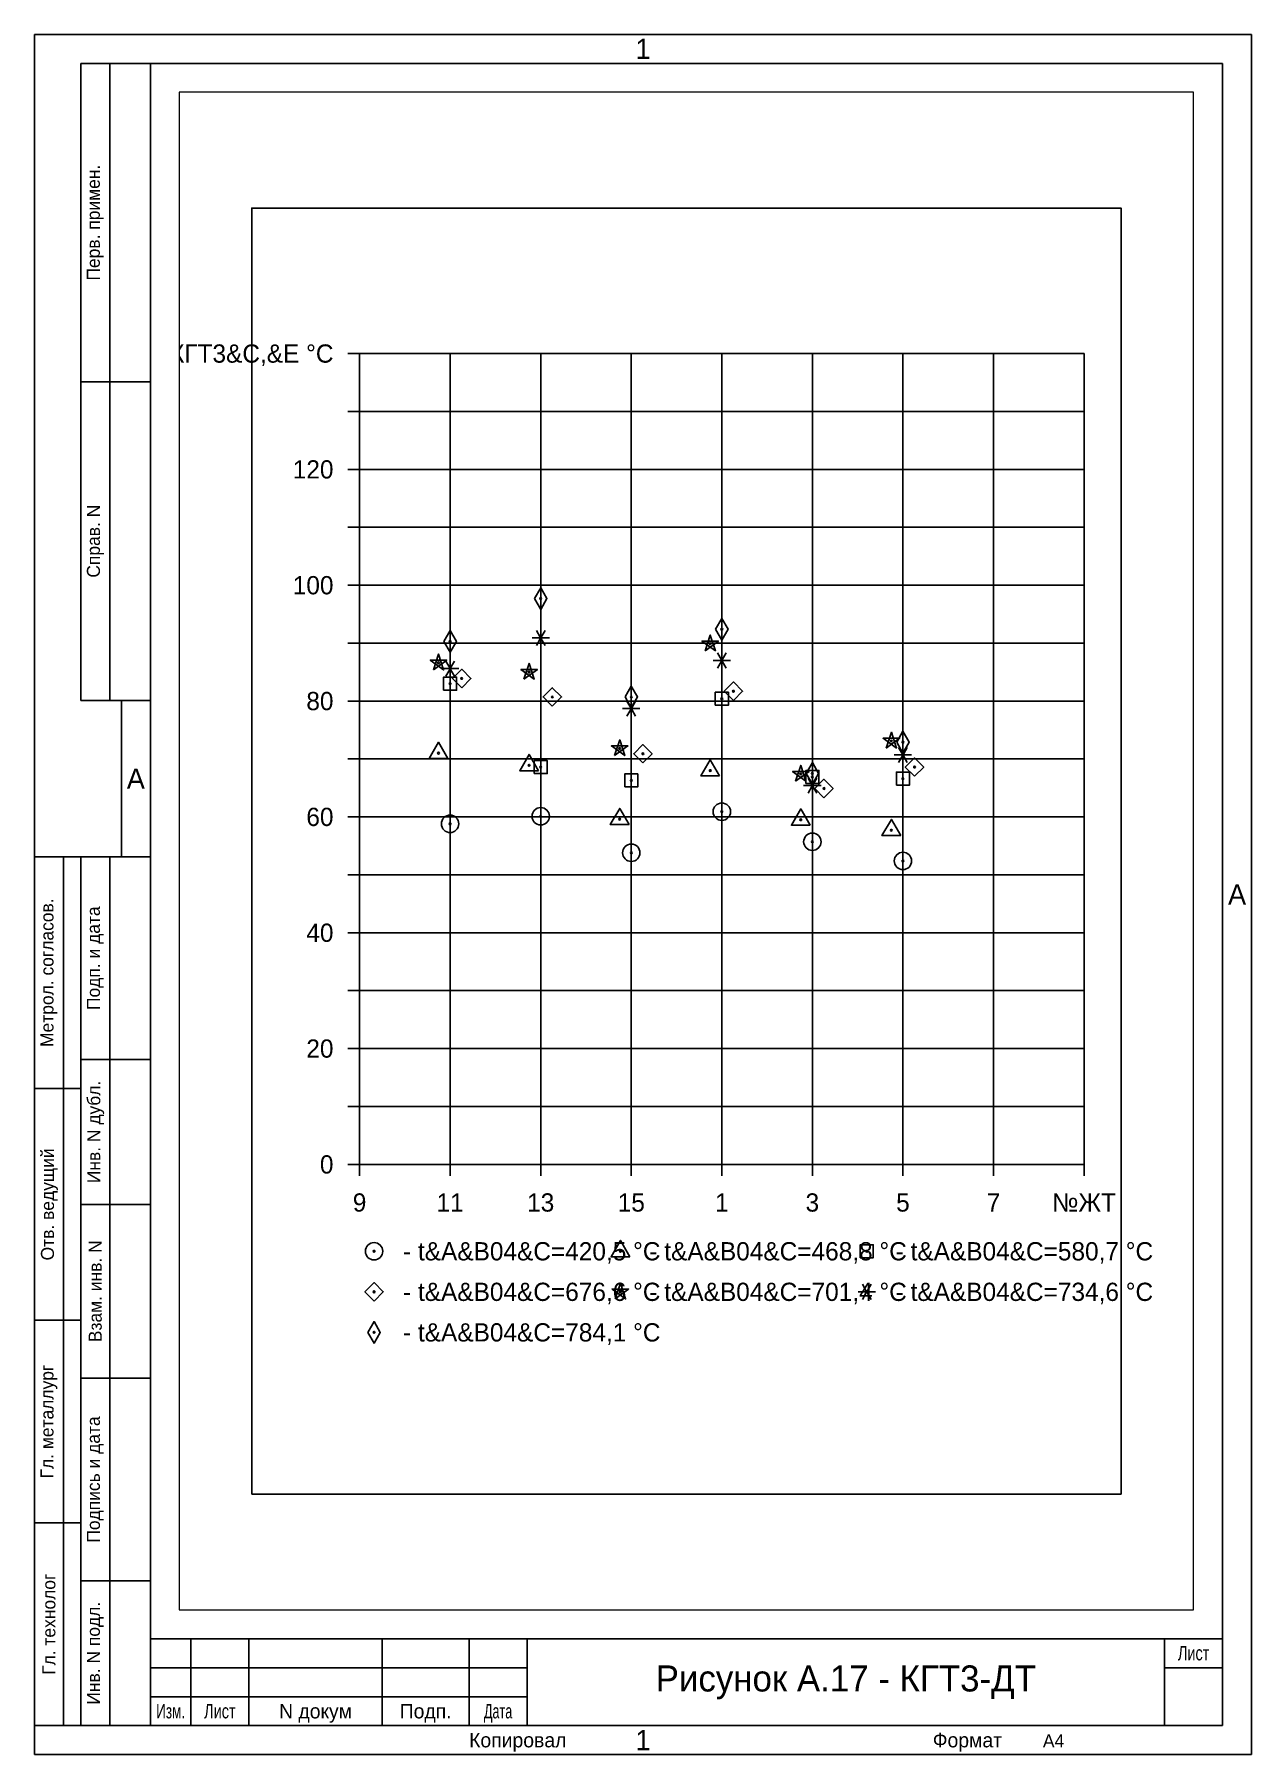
# Paper-space layout 'Рисунок А.17 - КГТ3-ДТ' of a CAD drawing. Header units: millimetres. Extents: x 0 to 210, y 0 to 297.
# The model-space entities are those that its viewports show. They can reach past a viewport. Long polylines and large blocks are cut down to what shows.
import ezdxf
from ezdxf.enums import TextEntityAlignment as Align

# ---------------------------------------------------------------- set-up
doc = ezdxf.new("R2010")
doc.units = ezdxf.units.MM
doc.layers.get('0').update_dxf_attribs({"color": 40})
for name, color, linetype in [('d', 7, 'Continuous'), ('dt-tКГТ3-t04-420.5', 30, 'Continuous'), ('dt-tКГТ3-t04-468.8', 60, 'Continuous'), ('dt-tКГТ3-t04-580.7', 130, 'Continuous'), ('dt-tКГТ3-t04-676.6', 160, 'Continuous'), ('dt-tКГТ3-t04-701.4', 210, 'Continuous'), ('dt-tКГТ3-t04-734.6', 40, 'Continuous'), ('dt-tКГТ3-t04-784.1', 70, 'Continuous'), ('net', 70, 'Continuous')]:
    doc.layers.add(name, color=color, linetype=linetype)
doc.layers.add('v', color=5, linetype='Continuous', plot=False)
doc.styles.add('t', font='es_win.shx', dxfattribs={"bigfont": 'my_b_f.shx'})

# ---------------------------------------------------------------- blocks, each defined once
blk = doc.blocks.new('*U8', base_point=(167.77, -61.72))
at = {"color": 7, "linetype": 'ByBlock'}
for p, q in [((167.77, -61.72), (167.77, 235.28)), ((377.77, 235.28), (167.77, 235.28)), ((377.77, 235.28), (377.77, -61.72)), ((180.77, 230.28), (180.77, 120.28)), ((182.77, 93.28), (182.77, 120.28)), ((172.77, 93.28), (172.77, -56.72)), ((187.77, -46.72), (252.77, -46.72)), ((187.77, -51.72), (252.77, -51.72)), ((167.77, -61.72), (377.77, -61.72))]:
    blk.add_line(p, q, dxfattribs=at)
at = {"color": 1, "linetype": 'ByBlock'}
for p, q in [((187.77, 230.28), (175.77, 230.28)), ((175.77, 230.28), (175.77, 120.28)), ((187.77, -56.72), (187.77, 230.28)), ((372.77, 230.28), (187.77, 230.28)), ((372.77, 230.28), (372.77, -56.72)), ((187.77, 175.28), (175.77, 175.28)), ((187.77, 120.28), (175.77, 120.28)), ((167.77, 93.28), (175.77, 93.28)), ((175.77, 93.28), (187.77, 93.28)), ((175.77, 93.28), (175.77, -56.72)), ((180.77, 93.28), (180.77, -56.72)), ((175.77, 58.28), (187.77, 58.28)), ((167.77, 53.28), (175.77, 53.28)), ((175.77, 33.28), (187.77, 33.28)), ((167.77, 13.28), (175.77, 13.28)), ((175.77, 3.28), (187.77, 3.28)), ((167.77, -21.72), (175.77, -21.72)), ((175.77, -31.72), (187.77, -31.72)), ((187.77, -41.72), (372.77, -41.72)), ((187.77, -56.72), (187.77, -41.72)), ((194.77, -56.72), (194.77, -41.72)), ((204.77, -56.72), (204.77, -41.72)), ((227.77, -41.72), (227.77, -56.72)), ((242.77, -41.72), (242.77, -56.72)), ((252.77, -41.72), (252.77, -56.72)), ((362.77, -56.72), (362.77, -41.72)), ((362.77, -46.72), (372.77, -46.72)), ((167.77, -56.72), (175.77, -56.72)), ((175.77, -56.72), (187.77, -56.72)), ((187.77, -56.72), (372.77, -56.72))]:
    blk.add_line(p, q, dxfattribs=at)
at = {"color": 7, "linetype": 'ByBlock', "style": 't'}
for s, p in [('1', (272.77, 232.78)), ('A', (185.27, 106.78)), ('A', (375.27, 86.78)), ('1', (272.77, -59.22))]:
    blk.add_text(s, height=3.5, dxfattribs=at).set_placement(p, align=Align.MIDDLE)
at = {"color": 34, "linetype": 'ByBlock', "style": 't'}
for s, p in [('Перв. примен.', (178.27, 202.78)), ('Справ. N', (178.27, 147.78)), ('Метрол. согласов.', (170.27, 73.28)), ('Подп. и дата', (178.27, 75.78)), ('Инв. N дубл.', (178.27, 45.78)), ('Отв. ведущий', (170.27, 33.28)), ('Взам. инв. N', (178.27, 18.28)), ('Гл. металлург', (170.27, -4.22)), ('Подпись и дата', (178.27, -14.22)), ('Гл. технолог', (170.27, -39.22)), ('Инв. N подл.', (178.27, -44.22))]:
    blk.add_text(s, height=2.25, rotation=90.0002, dxfattribs=at).set_placement(p, align=Align.MIDDLE)
at = {"color": 34, "linetype": 'ByBlock', "style": 't', "width": 0.75}
blk.add_text('Лист', height=2.5, dxfattribs=at).set_placement((367.77, -44.22), align=Align.MIDDLE)
at = {"color": 34, "linetype": 'ByBlock', "style": 't'}
for s, width, p in [('Изм.', 0.7, (191.27, -54.22)), ('Лист', 0.75, (199.77, -54.22)), ('Дата', 0.65, (247.77, -54.22))]:
    blk.add_text(s, height=2.5, dxfattribs=dict(at, width=width)).set_placement(p, align=Align.MIDDLE_CENTER)
for s, p in [('N докум', (216.27, -54.22)), ('Подп.', (235.27, -54.22))]:
    blk.add_text(s, height=2.5, dxfattribs=at).set_placement(p, align=Align.MIDDLE_CENTER)
for s, p in [('Копировал', (242.77, -60.47)), ('Формат', (322.77, -60.47))]:
    blk.add_text(s, height=2.5, dxfattribs=at).set_placement(p)
at = {"color": 34, "linetype": 'ByBlock', "style": 't', "width": 1.01}
for tag, p in [('PERV_PRIM', (184.27, 202.78)), ('SPRAV_NO', (184.27, 147.78))]:
    blk.add_attdef(tag, text='', height=2.5, rotation=90.0002, dxfattribs=at).set_placement(p, align=Align.MIDDLE)
at = {"color": 34, "linetype": 'ByBlock', "style": 't', "flags": 8}
for tag, p in [('INV_NO_DUBL', (184.27, 45.78)), ('VZAM_INV_NO', (184.27, 18.28)), ('INV_N_P', (184.27, -44.22))]:
    blk.add_attdef(tag, text='', height=2.5, rotation=90.0002, dxfattribs=at).set_placement(p, align=Align.MIDDLE)
at = {"color": 94, "linetype": 'ByBlock', "style": 't'}
blk.add_attdef('OBOZNACH', text='', height=7, dxfattribs=at).set_placement((307.77, -49.22), align=Align.MIDDLE)
at = {"color": 54, "linetype": 'ByBlock', "style": 't'}
blk.add_attdef('PAPER', text='', height=3.5, dxfattribs=at).set_placement((367.77, -51.72), align=Align.MIDDLE)
at = {"color": 34, "linetype": 'ByBlock', "style": 't'}
blk.add_attdef('FORMAT', (341.77, -60.47), '', height=2.5, dxfattribs=at)
blk = doc.blocks.new('ci-01')
at = {"color": 0}
for radius in [1, 0.1]:
    blk.add_circle((0, 0), radius, dxfattribs=at)
blk = doc.blocks.new('tr-01')
blk.add_lwpolyline([(1.08, -0.62), (0, 1.25), (-1.08, -0.62)], close=True)
at = {"color": 0}
blk.add_circle((0, 0), 0.1, dxfattribs=at)
blk = doc.blocks.new('re-01')
blk.add_lwpolyline([(-0.75, -0.75), (0.75, -0.75), (0.75, 0.75), (-0.75, 0.75)], close=True)
at = {"color": 0}
blk.add_circle((0, 0), 0.1, dxfattribs=at)
blk = doc.blocks.new('ro-01')
blk.add_lwpolyline([(0, -1.06), (1.06, 0), (0, 1.06), (-1.06, 0)], close=True)
at = {"color": 0}
blk.add_circle((0, 0), 0.1, dxfattribs=at)
blk = doc.blocks.new('ap-01')
blk.add_lwpolyline([(-0.59, -0.81), (0.95, 0.31), (-0.95, 0.31), (0.59, -0.81), (0, 1)], close=True)
at = {"color": 0}
blk.add_circle((0, 0), 0.1, dxfattribs=at)
blk = doc.blocks.new('as-07')
at = {"color": 0}
for p, q in [((-0.1, 0), (-1, 0)), ((-0.05, 0.09), (-0.5, 0.87)), ((0.05, 0.09), (0.5, 0.87)), ((1, 0), (0.1, 0)), ((-0.5, -0.87), (-0.05, -0.09)), ((0.5, -0.87), (0.05, -0.09))]:
    blk.add_line(p, q, dxfattribs=at)
blk.add_circle((0, 0), 0.1, dxfattribs=at)
blk = doc.blocks.new('rm-01')
blk.add_lwpolyline([(-0.72, 0), (0, 1.25), (0.72, 0), (0, -1.25)], close=True)
at = {"color": 0}
blk.add_circle((0, 0), 0.1, dxfattribs=at)
blk.add_circle((0, 0), 0.1, dxfattribs=at)

msp = doc.modelspace()

# ---------------------------------------------------------------- linework, layer by layer
for p, q in [((1500, 140), (1498, 140)), ((1500, 0), (1500, 140)), ((1500, 140), (1625, 140)), ((1625, 0), (1625, 140)), ((1500, 130), (1498, 130)), ((1625, 130), (1500, 130)), ((1500, 120), (1498, 120)), ((1500, 120), (1625, 120)), ((1500, 110), (1498, 110)), ((1625, 110), (1500, 110)), ((1500, 100), (1498, 100)), ((1500, 100), (1625, 100)), ((1500, 90), (1498, 90)), ((1625, 90), (1500, 90)), ((1500, 80), (1498, 80)), ((1500, 80), (1625, 80)), ((1500, 70), (1498, 70)), ((1625, 70), (1500, 70)), ((1500, 60), (1498, 60)), ((1500, 60), (1625, 60)), ((1500, 50), (1498, 50)), ((1625, 50), (1500, 50)), ((1500, 40), (1498, 40)), ((1500, 40), (1625, 40)), ((1500, 30), (1498, 30)), ((1625, 30), (1500, 30)), ((1500, 20), (1498, 20)), ((1500, 20), (1625, 20)), ((1500, 10), (1498, 10)), ((1625, 10), (1500, 10)), ((1500, 0), (1498, 0)), ((1500, 0), (1625, 0))]:
    msp.add_line(p, q)
at = {"layer": 'd'}
for p, q in [((1500, 0), (1500, -2)), ((1515.62, 0), (1515.62, -2)), ((1531.25, 0), (1531.25, -2)), ((1546.88, 0), (1546.88, -2)), ((1562.5, 0), (1562.5, -2)), ((1578.12, 0), (1578.12, -2)), ((1593.75, 0), (1593.75, -2)), ((1609.38, 0), (1609.38, -2)), ((1625, 0), (1625, -2))]:
    msp.add_line(p, q, dxfattribs=at)
at = {"layer": 'net'}
for p, q in [((1515.62, 0), (1515.62, 140)), ((1531.25, 0), (1531.25, 140)), ((1546.88, 0), (1546.88, 140)), ((1562.5, 0), (1562.5, 140)), ((1578.12, 0), (1578.12, 140)), ((1593.75, 0), (1593.75, 140)), ((1609.38, 0), (1609.38, 140))]:
    msp.add_line(p, q, dxfattribs=at)
at = {"layer": 'v'}
msp.add_lwpolyline([(1481.4, -56.91), (1631.39, -56.91), (1631.39, 165.1), (1481.4, 165.1)], close=True, dxfattribs=at)

# ---------------------------------------------------------------- block references
at = {"layer": 'dt-tКГТ3-t04-420.5', "xscale": 1.5, "yscale": 1.5, "zscale": 1.5}
for p in [(1562.5, 60.9), (1515.62, 58.8), (1531.25, 60.1), (1578.12, 55.7), (1546.88, 53.8), (1593.75, 52.4), (1502.5, -15)]:
    msp.add_blockref('ci-01', p, dxfattribs=at)
at = {"layer": 'dt-tКГТ3-t04-468.8', "xscale": 1.5, "yscale": 1.5, "zscale": 1.5}
for p in [(1513.62, 71), (1529.25, 68.9), (1560.5, 68), (1544.88, 59.6), (1576.12, 59.5), (1591.75, 57.7), (1545, -15)]:
    msp.add_blockref('tr-01', p, dxfattribs=at)
at = {"layer": 'dt-tКГТ3-t04-580.7', "xscale": 1.5, "yscale": 1.5, "zscale": 1.5}
for p in [(1515.62, 83), (1562.5, 80.4), (1531.25, 68.6), (1546.88, 66.3), (1578.12, 66.9), (1593.75, 66.6), (1587.5, -15)]:
    msp.add_blockref('re-01', p, dxfattribs=at)
at = {"layer": 'dt-tКГТ3-t04-676.6', "xscale": 1.5, "yscale": 1.5, "zscale": 1.5}
for p in [(1517.62, 83.9), (1564.5, 81.7), (1533.25, 80.7), (1548.88, 70.9), (1595.75, 68.6), (1580.12, 64.9), (1502.5, -22)]:
    msp.add_blockref('ro-01', p, dxfattribs=at)
at = {"layer": 'dt-tКГТ3-t04-701.4', "xscale": 1.5, "yscale": 1.5, "zscale": 1.5}
for p in [(1560.5, 89.9), (1513.62, 86.6), (1529.25, 85), (1591.75, 73.1), (1544.88, 71.8), (1576.12, 67.4), (1545, -22)]:
    msp.add_blockref('ap-01', p, dxfattribs=at)
at = {"layer": 'dt-tКГТ3-t04-734.6', "xscale": 1.5, "yscale": 1.5, "zscale": 1.5}
for p in [(1531.25, 90.9), (1515.62, 85.6), (1562.5, 87), (1546.88, 78.7), (1593.75, 70.7), (1578.12, 65.4), (1587.5, -22)]:
    msp.add_blockref('as-07', p, dxfattribs=at)
at = {"layer": 'dt-tКГТ3-t04-784.1', "xscale": 1.5, "yscale": 1.5, "zscale": 1.5}
for p in [(1531.25, 97.7), (1515.62, 90.3), (1562.5, 92.4), (1546.88, 80.7), (1593.75, 72.9), (1578.12, 67.5), (1502.5, -29)]:
    msp.add_blockref('rm-01', p, dxfattribs=at)

# ---------------------------------------------------------------- texts
at = {"layer": 'd', "color": 54, "style": 't'}
for s, p in [('&Dt&A&BКГТ3&C,&E %%dC', (1495.5, 140)), ('120', (1495.5, 120)), ('100', (1495.5, 100)), ('80', (1495.5, 80)), ('60', (1495.5, 60)), ('40', (1495.5, 40)), ('20', (1495.5, 20)), ('0', (1495.5, 0))]:
    msp.add_text(s, height=3.15, dxfattribs=at).set_placement(p, align=Align.MIDDLE_RIGHT)
for s, p in [('9', (1500, -5)), ('11', (1515.62, -5)), ('13', (1531.25, -5)), ('15', (1546.88, -5)), ('1', (1562.5, -5)), ('3', (1578.12, -5)), ('5', (1593.75, -5)), ('7', (1609.38, -5)), ('№ЖТ', (1625, -5))]:
    msp.add_text(s, height=3.15, dxfattribs=at).set_placement(p, align=Align.TOP_CENTER)
at = {"layer": 'dt-tКГТ3-t04-420.5', "color": 54, "style": 't'}
msp.add_text('- t&A&B04&C=420,5 %%dC', height=3.15, dxfattribs=at).set_placement((1507.5, -15), align=Align.MIDDLE_LEFT)
at = {"layer": 'dt-tКГТ3-t04-468.8', "color": 54, "style": 't'}
msp.add_text('- t&A&B04&C=468,8 %%DC', height=3.15, dxfattribs=at).set_placement((1550, -15), align=Align.MIDDLE_LEFT)
at = {"layer": 'dt-tКГТ3-t04-580.7', "color": 54, "style": 't'}
msp.add_text('- t&A&B04&C=580,7 %%dC', height=3.15, dxfattribs=at).set_placement((1592.5, -15), align=Align.MIDDLE_LEFT)
at = {"layer": 'dt-tКГТ3-t04-676.6', "color": 54, "style": 't'}
msp.add_text('- t&A&B04&C=676,6 %%DC', height=3.15, dxfattribs=at).set_placement((1507.5, -22), align=Align.MIDDLE_LEFT)
at = {"layer": 'dt-tКГТ3-t04-701.4', "color": 54, "style": 't'}
msp.add_text('- t&A&B04&C=701,4 %%DC', height=3.15, dxfattribs=at).set_placement((1550, -22), align=Align.MIDDLE_LEFT)
at = {"layer": 'dt-tКГТ3-t04-734.6', "color": 54, "style": 't'}
msp.add_text('- t&A&B04&C=734,6 %%DC', height=3.15, dxfattribs=at).set_placement((1592.5, -22), align=Align.MIDDLE_LEFT)
at = {"layer": 'dt-tКГТ3-t04-784.1', "color": 54, "style": 't'}
msp.add_text('- t&A&B04&C=784,1 %%DC', height=3.15, dxfattribs=at).set_placement((1507.5, -29), align=Align.MIDDLE_LEFT)

psp = doc.layouts.new('Рисунок А.17 - КГТ3-ДТ')

# ---------------------------------------------------------------- block references
ref = psp.add_blockref('*U8', (0, 0))
ref.add_attrib('FORMAT', 'А4', (174, 1.25), dxfattribs={"color": 34, "linetype": 'ByBlock', "height": 2.25, "style": 't'})
ref.add_attrib('OBOZNACH', 'Рисунок А.17 - КГТ3-ДТ', dxfattribs={"color": 74, "linetype": 'ByBlock', "height": 4.5, "style": 't'}).set_placement((140, 12.5), align=Align.MIDDLE)

# ---------------------------------------------------------------- viewports
at = {"layer": 'v'}
psp.add_viewport(center=(112.5, 156), size=(175, 262), view_center_point=(1556.4, 54.1), view_height=262, dxfattribs=at)

doc.saveas('drawing.dxf')
